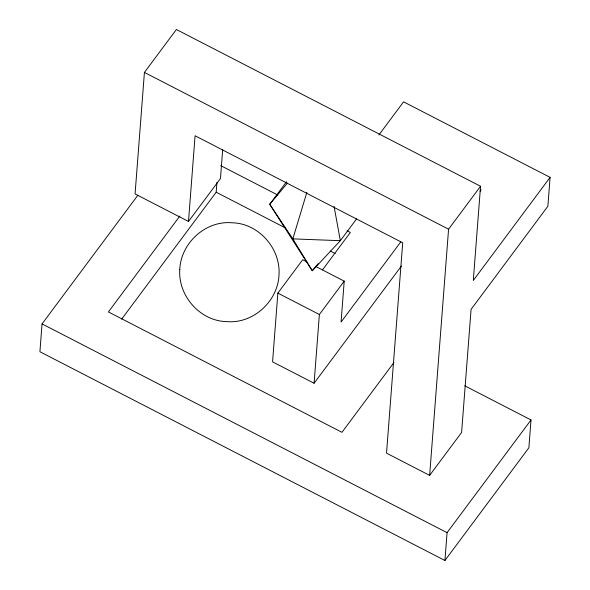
<?xml version="1.0" encoding="UTF-8"?>
<svg xmlns="http://www.w3.org/2000/svg" width="590" height="590" viewBox="0 0 590 590"><rect width="100%" height="100%" fill="white"/><g stroke="black" fill="none" stroke-linecap="round" stroke-linejoin="round"><path stroke-width="0.89" d="M137.809 195.334L42.052 323.903L39.913 351.736L444.934 560.5L528.876 447.788L531.015 419.955L464.809 385.83M378.869 135.007L403.567 101.841L550.087 177.361L473.298 280.464L480.548 186.27L176.388 29.5L144.425 72.422L135.073 193.926L188.49 221.464L220.461 178.541L222.703 149.366M188.49 221.464L195.083 135.766L402.712 242.785L386.524 453.164L429.638 475.385L461.601 432.463L471.078 309.367L547.867 206.264L550.087 177.361M121.658 319.124L216.176 192.222L216.936 182.347M306.771 261.842L302.707 259.748L277.861 293.105L272.565 361.847L314.087 383.249L401.399 266.016M314.087 383.249L319.374 314.507L344.221 281.142L315.731 266.459M344.221 281.142L341.072 322.052L400.824 241.826M429.638 475.385L448.577 229.193L480.548 186.27M444.934 560.5L447.073 532.667L531.015 419.955M306.859 192.377L292.832 238.876L312.265 270.729L340.342 240.691L356.611 218.853M179.854 216.029L108.42 311.94L341.957 432.315L393.936 362.518M286.534 181.727L269.726 204.295L312.265 270.729L318.158 263.678M322.501 269.851L350.357 232.445L347.097 230.764M480.076 191.256L481.175 189.781M287.419 183.129L269.726 204.295L292.832 238.876L340.342 240.691L334.08 206.426M144.425 72.422L448.577 229.193M220.763 165.643L277.816 195.054M216.176 192.222L285.457 227.932M330.282 251.038L335.172 253.56M277.861 293.105L319.374 314.507M42.052 323.903L447.073 532.667M179.766 269.564C178.018 295.959 200.202 321.174 226.84 321.616C253.309 323.925 277.971 301.173 279.011 274.822C280.752 248.427 258.575 223.212 231.929 222.769C205.46 220.461 180.805 243.22 179.766 269.564"/></g></svg>
